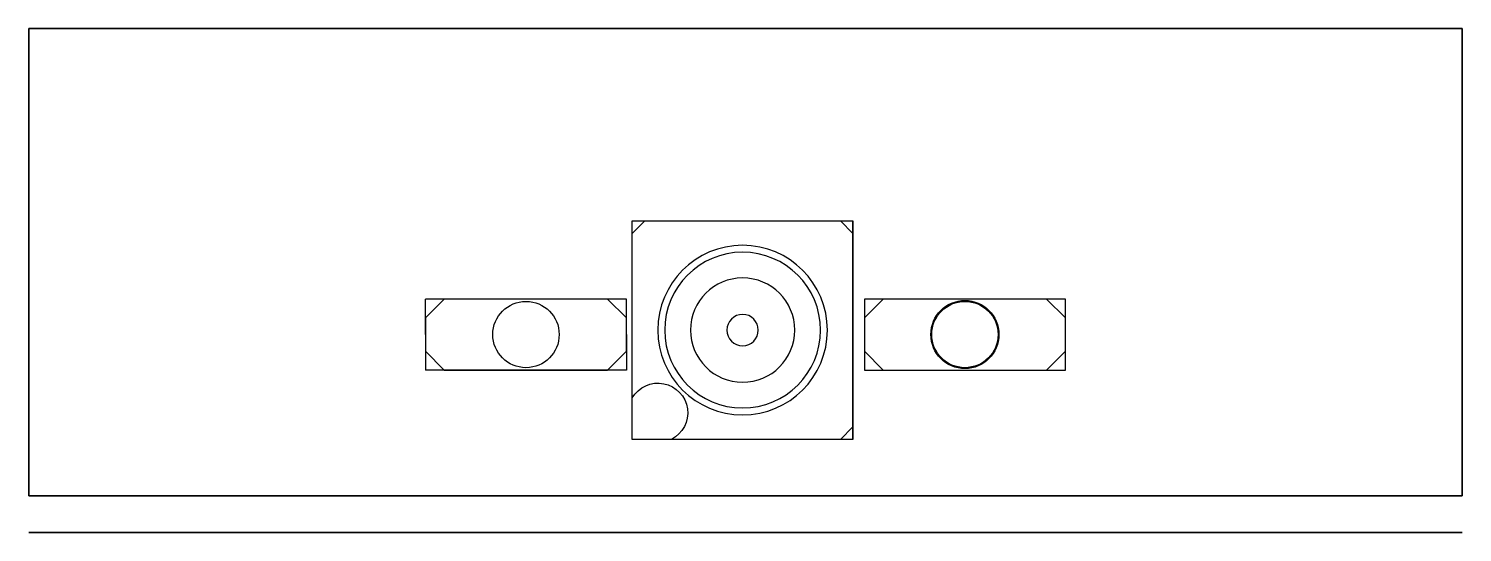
# Model space of a CAD drawing. Header units: centimetres. Extents: x -2 to 9.4, y -0.3 to 3.7.
import ezdxf

# ---------------------------------------------------------------- set-up
doc = ezdxf.new("R2010")
doc.units = ezdxf.units.CM
doc.header["$MEASUREMENT"] = 0
for name, color, linetype in [('Filter v1_Sketch1', 7, 'Continuous'), ('Filter v1_Sketch11', 7, 'Continuous'), ('Filter v1_Sketch12', 7, 'Continuous'), ('Filter v1_Sketch14', 7, 'Continuous'), ('Filter v1_Sketch2', 7, 'Continuous'), ('Filter v1_Sketch23', 7, 'Continuous'), ('Filter v1_Sketch24', 7, 'Continuous'), ('Filter v1_Sketch3', 7, 'Continuous'), ('Filter v1_Sketch5', 7, 'Continuous'), ('Filter v1_Sketch6', 7, 'Continuous'), ('Filter v1_Sketch7', 7, 'Continuous'), ('Filter v1_Sketch8', 7, 'Continuous'), ('Filter v1_Sketch9', 7, 'Continuous')]:
    doc.layers.add(name, color=color, linetype=linetype)

msp = doc.modelspace()

# ---------------------------------------------------------------- linework, layer by layer
at = {"layer": 'Filter v1_Sketch1'}
for p, q in [((-2, 0, 8.014), (-2, 0, 2)), ((-2, 0, 2), (9.41, 0, 2)), ((9.41, 0, 8.014), (-2, 0, 8.014)), ((9.41, 0, 2), (9.41, 0, 8.014))]:
    msp.add_line(p, q, dxfattribs=at)
msp.add_point((0, 0), dxfattribs=at)
at = {"layer": 'Filter v1_Sketch11', "extrusion": (0, 0, -1)}
for radius in [0.415, 0.125]:
    msp.add_circle((-3.682, 1.32, -1.005), radius, dxfattribs=at)
at = {"layer": 'Filter v1_Sketch11'}
msp.add_point((0, 0, 1.005), dxfattribs=at)
at = {"layer": 'Filter v1_Sketch12'}
msp.add_circle((5.451, 1.285, 8.929), 0.271, dxfattribs=at)
msp.add_point((0, 0, 8.929), dxfattribs=at)
at = {"layer": 'Filter v1_Sketch14'}
for p, q in [((2.804, 2.09, 1.5), (2.904, 2.19, 1.5)), ((2.904, 2.19, 1.5), (4.46, 2.19, 1.5)), ((4.46, 2.19, 1.5), (4.56, 2.09, 1.5)), ((2.804, 0.78, 1.5), (2.804, 2.09, 1.5)), ((4.56, 2.09, 1.5), (4.56, 0.55, 1.5)), ((4.56, 0.55, 1.5), (4.46, 0.45, 1.5)), ((4.46, 0.45, 1.5), (3.116, 0.45, 1.5))]:
    msp.add_line(p, q, dxfattribs=at)
at = {"layer": 'Filter v1_Sketch14', "extrusion": (0, 0, -1)}
msp.add_circle((-3.682, 1.32, -1.5), 0.62, dxfattribs=at)
msp.add_arc((-3.008, 0.661, -1.5), 0.237, 30.3151, 242.9109, dxfattribs=at)
at = {"layer": 'Filter v1_Sketch14'}
msp.add_point((0, 0, 1.5), dxfattribs=at)
at = {"layer": 'Filter v1_Sketch2'}
for p, q in [((-2, 0, 2), (-2, 0, 8.014)), ((9.41, 0, 8.014), (-2, 0, 8.014)), ((-2, 0, 8.014), (9.41, 0, 8.014)), ((9.41, 0, 2), (-2, 0, 2)), ((-2, 0, 8.014), (-2, 0, 2)), ((-2, 0, 2), (9.41, 0, 2)), ((9.41, 0, 8.014), (9.41, 0, 2)), ((9.41, 0, 2), (9.41, 0, 8.014))]:
    msp.add_line(p, q, dxfattribs=at)
msp.add_point((0, 0), dxfattribs=at)
at = {"layer": 'Filter v1_Sketch23'}
for p, q in [((-2, -0.29, 7.964), (-2, -0.29, 2.05)), ((9.36, -0.29, 8.014), (-1.95, -0.29, 8.014)), ((-1.95, -0.29, 2), (9.36, -0.29, 2)), ((-0.708, -0.29, 3.595), (-0.51, -0.29, 3.948)), ((-0.502, -0.29, 3.248), (-0.708, -0.29, 3.595)), ((-0.502, -0.29, 6.766), (-0.708, -0.29, 6.419)), ((-0.708, -0.29, 6.419), (-0.51, -0.29, 6.066)), ((-0.51, -0.29, 3.948), (-0.106, -0.29, 3.952)), ((-0.51, -0.29, 6.066), (-0.106, -0.29, 6.062)), ((-0.098, -0.29, 6.762), (-0.502, -0.29, 6.766)), ((-0.098, -0.29, 3.252), (-0.502, -0.29, 3.248)), ((-0.106, -0.29, 6.062), (0.1, -0.29, 6.409)), ((-0.106, -0.29, 3.952), (0.1, -0.29, 3.605)), ((0.1, -0.29, 6.409), (-0.098, -0.29, 6.762)), ((0.1, -0.29, 3.605), (-0.098, -0.29, 3.252)), ((0.694, -0.29, 6.658), (0.611, -0.29, 6.262)), ((0.611, -0.29, 3.752), (0.913, -0.29, 4.021)), ((0.694, -0.29, 3.356), (0.611, -0.29, 3.752)), ((0.611, -0.29, 6.262), (0.913, -0.29, 5.993)), ((1.078, -0.29, 6.785), (0.694, -0.29, 6.658)), ((1.078, -0.29, 3.229), (0.694, -0.29, 3.356)), ((0.913, -0.29, 5.993), (1.297, -0.29, 6.12)), ((0.913, -0.29, 4.021), (1.297, -0.29, 3.894)), ((1.379, -0.29, 3.498), (1.078, -0.29, 3.229)), ((1.379, -0.29, 6.516), (1.078, -0.29, 6.785)), ((1.297, -0.29, 3.894), (1.379, -0.29, 3.498)), ((1.297, -0.29, 6.12), (1.379, -0.29, 6.516)), ((1.924, -0.29, 6.295), (2.22, -0.29, 6.02)), ((1.924, -0.29, 3.719), (2.22, -0.29, 3.994)), ((2.014, -0.29, 3.325), (1.924, -0.29, 3.719)), ((2.014, -0.29, 6.689), (1.924, -0.29, 6.295)), ((2.4, -0.29, 6.808), (2.014, -0.29, 6.689)), ((2.4, -0.29, 3.206), (2.014, -0.29, 3.325)), ((2.22, -0.29, 3.994), (2.606, -0.29, 3.875)), ((2.22, -0.29, 6.02), (2.606, -0.29, 6.139)), ((2.696, -0.29, 3.481), (2.4, -0.29, 3.206)), ((2.696, -0.29, 6.533), (2.4, -0.29, 6.808)), ((2.606, -0.29, 3.875), (2.696, -0.29, 3.481)), ((2.606, -0.29, 6.139), (2.696, -0.29, 6.533)), ((4.804, -0.29, 3.875), (4.714, -0.29, 3.481)), ((4.714, -0.29, 6.533), (5.01, -0.29, 6.808)), ((4.804, -0.29, 6.139), (4.714, -0.29, 6.533)), ((4.714, -0.29, 3.481), (5.01, -0.29, 3.206)), ((5.19, -0.29, 3.994), (4.804, -0.29, 3.875)), ((5.19, -0.29, 6.02), (4.804, -0.29, 6.139)), ((5.01, -0.29, 3.206), (5.396, -0.29, 3.325)), ((5.01, -0.29, 6.808), (5.396, -0.29, 6.689)), ((5.486, -0.29, 6.295), (5.19, -0.29, 6.02)), ((5.486, -0.29, 3.719), (5.19, -0.29, 3.994)), ((5.396, -0.29, 6.689), (5.486, -0.29, 6.295)), ((5.396, -0.29, 3.325), (5.486, -0.29, 3.719)), ((6.113, -0.29, 3.894), (6.031, -0.29, 3.498)), ((6.031, -0.29, 3.498), (6.332, -0.29, 3.229)), ((6.113, -0.29, 6.12), (6.031, -0.29, 6.516)), ((6.031, -0.29, 6.516), (6.332, -0.29, 6.785)), ((6.497, -0.29, 4.021), (6.113, -0.29, 3.894)), ((6.497, -0.29, 5.993), (6.113, -0.29, 6.12)), ((6.332, -0.29, 3.229), (6.716, -0.29, 3.356)), ((6.332, -0.29, 6.785), (6.716, -0.29, 6.658)), ((6.799, -0.29, 3.752), (6.497, -0.29, 4.021)), ((6.799, -0.29, 6.262), (6.497, -0.29, 5.993)), ((6.716, -0.29, 6.658), (6.799, -0.29, 6.262)), ((6.716, -0.29, 3.356), (6.799, -0.29, 3.752)), ((7.31, -0.29, 3.605), (7.508, -0.29, 3.252)), ((7.516, -0.29, 6.062), (7.31, -0.29, 6.409)), ((7.516, -0.29, 3.952), (7.31, -0.29, 3.605)), ((7.31, -0.29, 6.409), (7.508, -0.29, 6.762)), ((7.311, -0.29, 4.898), (7.6, -0.29, 4.615)), ((7.411, -0.29, 5.289), (7.311, -0.29, 4.898)), ((7.8, -0.29, 5.399), (7.411, -0.29, 5.289)), ((7.508, -0.29, 3.252), (7.912, -0.29, 3.248)), ((7.508, -0.29, 6.762), (7.912, -0.29, 6.766)), ((7.92, -0.29, 6.066), (7.516, -0.29, 6.062)), ((7.92, -0.29, 3.948), (7.516, -0.29, 3.952)), ((7.6, -0.29, 4.615), (7.989, -0.29, 4.725)), ((8.089, -0.29, 5.116), (7.8, -0.29, 5.399)), ((7.912, -0.29, 3.248), (8.118, -0.29, 3.595)), ((7.912, -0.29, 6.766), (8.118, -0.29, 6.419)), ((8.118, -0.29, 6.419), (7.92, -0.29, 6.066)), ((8.118, -0.29, 3.595), (7.92, -0.29, 3.948)), ((7.989, -0.29, 4.725), (8.089, -0.29, 5.116)), ((9.41, -0.29, 2.05), (9.41, -0.29, 7.964))]:
    msp.add_line(p, q, dxfattribs=at)
at = {"layer": 'Filter v1_Sketch23', "extrusion": (0, -1, 0)}
for centre, radius in [((-1.69, 6.914, 0.29), 0.277), ((-1.69, 5.914, 0.29), 0.277), ((-1.69, 4.1, 0.29), 0.277), ((-1.69, 3.1, 0.29), 0.277), ((-1.11, 5.007, 0.29), 0.277), ((-0.79, 2.3, 0.29), 0.276), ((-0.79, 7.714, 0.29), 0.276), ((0.21, 7.714, 0.29), 0.277), ((0.21, 2.3, 0.29), 0.277), ((1.01, 2.8, 0.29), 0.277), ((1.01, 5.007, 0.29), 0.277), ((1.01, 7.214, 0.29), 0.277), ((1.728, 5.007, 0.29), 0.277), ((1.81, 7.714, 0.29), 0.276), ((1.81, 2.3, 0.29), 0.276), ((2.765, 5.007, 0.29), 0.277), ((3.7, 2.4, 0.29), 0.277), ((3.7, 3.1, 0.29), 0.276), ((3.7, 4.3, 0.29), 0.277), ((3.7, 7.614, 0.29), 0.277), ((3.7, 6.914, 0.29), 0.276), ((3.7, 5.714, 0.29), 0.277), ((4.645, 5.007, 0.29), 0.277), ((5.6, 2.3, 0.29), 0.276), ((5.6, 7.714, 0.29), 0.276), ((5.682, 5.007, 0.29), 0.277), ((6.4, 2.8, 0.29), 0.277), ((6.4, 7.214, 0.29), 0.277), ((6.4, 5.007, 0.29), 0.277), ((7.2, 2.3, 0.29), 0.277), ((7.2, 7.714, 0.29), 0.277), ((8.2, 2.3, 0.29), 0.276), ((8.2, 7.714, 0.29), 0.276), ((8.52, 5.007, 0.29), 0.277), ((9.1, 4.1, 0.29), 0.277), ((9.1, 3.1, 0.29), 0.277), ((9.1, 6.914, 0.29), 0.277), ((9.1, 5.914, 0.29), 0.277)]:
    msp.add_circle(centre, radius, dxfattribs=at)
for centre, start, end in [((-1.95, 2.05, 0.29), 180, 270), ((-1.95, 7.964, 0.29), 90, 180), ((9.36, 2.05, 0.29), 270, 0), ((9.36, 7.964, 0.29), 0, 90)]:
    msp.add_arc(centre, 0.05, start, end, dxfattribs=at)
at = {"layer": 'Filter v1_Sketch23'}
for p in [(0, -0.29), (5.1, -0.29, 3.6), (6.415, -0.29, 3.625), (7.7, -0.29, 5.007), (7.714, -0.29, 3.6)]:
    msp.add_point(p, dxfattribs=at)
at = {"layer": 'Filter v1_Sketch24', "extrusion": (0, -1, 0)}
for centre, radius in [((1.005, 7.707, 0.29), 0.224), ((3.005, 2.707, 0.29), 0.281), ((4.405, 2.707, 0.29), 0.296), ((5.605, 7.107, 0.29), 0.316)]:
    msp.add_circle(centre, radius, dxfattribs=at)
at = {"layer": 'Filter v1_Sketch24'}
msp.add_point((3.705, -0.29, 5.007), dxfattribs=at)
at = {"layer": 'Filter v1_Sketch3'}
for p, q in [((-2, 3.72, 2), (9.41, 3.72, 2)), ((-2, 0, 2), (-2, 3.72, 2)), ((9.41, 3.72, 2), (9.41, 0, 2)), ((2.804, 0.45, 2), (2.804, 2.19, 2)), ((2.804, 2.19, 2), (4.56, 2.19, 2)), ((4.56, 0.45, 2), (4.56, 2.19, 2)), ((4.56, 0.45, 2), (2.804, 0.45, 2))]:
    msp.add_line(p, q, dxfattribs=at)
msp.add_point((0, 0, 2), dxfattribs=at)
at = {"layer": 'Filter v1_Sketch5'}
for p, q in [((2.804, 0.45, 1.5), (2.804, 2.19, 1.5)), ((2.804, 2.19, 1.5), (4.56, 2.19, 1.5)), ((4.56, 2.19, 1.5), (4.56, 0.45, 1.5)), ((4.56, 0.45, 1.5), (2.804, 0.45, 1.5))]:
    msp.add_line(p, q, dxfattribs=at)
at = {"layer": 'Filter v1_Sketch5', "extrusion": (0, 0, -1)}
msp.add_circle((-3.682, 1.32, -1.5), 0.62, dxfattribs=at)
at = {"layer": 'Filter v1_Sketch5'}
msp.add_point((0, 0, 1.5), dxfattribs=at)
at = {"layer": 'Filter v1_Sketch6'}
for p, q in [((9.41, 3.72, 8.014), (-2, 3.72, 8.014)), ((-2, 3.72, 8.014), (-2, 0, 8.014)), ((9.41, 0, 8.014), (9.41, 3.72, 8.014)), ((1.158, 1.285, 8.014), (1.158, 1.567, 8.014)), ((2.758, 1.567, 8.014), (1.158, 1.567, 8.014)), ((2.758, 1.285, 8.014), (2.758, 1.567, 8.014)), ((6.251, 1.567, 8.014), (4.651, 1.567, 8.014)), ((4.651, 1.567, 8.014), (4.651, 1.285, 8.014)), ((6.251, 1.285, 8.014), (6.251, 1.567, 8.014)), ((1.158, 1.285, 8.014), (1.158, 1.002, 8.014)), ((2.758, 1.285, 8.014), (2.758, 1.002, 8.014)), ((4.651, 1.285, 8.014), (4.651, 1.002, 8.014)), ((6.251, 1.002, 8.014), (6.251, 1.285, 8.014)), ((2.758, 1.002, 8.014), (1.158, 1.002, 8.014)), ((4.651, 1.002, 8.014), (6.251, 1.002, 8.014)), ((-2, 0, 8.014), (9.41, 0, 8.014))]:
    msp.add_line(p, q, dxfattribs=at)
msp.add_point((0, 0, 8.014), dxfattribs=at)
at = {"layer": 'Filter v1_Sketch7'}
for p, q in [((4.801, 1.567, 8.139), (4.651, 1.417, 8.139)), ((6.101, 1.567, 8.139), (4.801, 1.567, 8.139)), ((6.251, 1.417, 8.139), (6.101, 1.567, 8.139)), ((4.651, 1.417, 8.139), (4.651, 1.153, 8.139)), ((6.251, 1.153, 8.139), (6.251, 1.417, 8.139)), ((4.651, 1.153, 8.139), (4.801, 1.002, 8.139)), ((6.101, 1.002, 8.139), (6.251, 1.153, 8.139)), ((4.801, 1.002, 8.139), (6.101, 1.002, 8.139))]:
    msp.add_line(p, q, dxfattribs=at)
msp.add_circle((5.451, 1.285, 8.139), 0.264, dxfattribs=at)
msp.add_point((0, 0, 8.139), dxfattribs=at)
at = {"layer": 'Filter v1_Sketch8'}
for p, q in [((1.308, 1.567, 8.139), (1.158, 1.417, 8.139)), ((2.608, 1.567, 8.139), (1.308, 1.567, 8.139)), ((2.758, 1.417, 8.139), (2.608, 1.567, 8.139)), ((1.158, 1.417, 8.139), (1.158, 1.153, 8.139)), ((2.758, 1.153, 8.139), (2.758, 1.417, 8.139)), ((1.158, 1.153, 8.139), (1.308, 1.002, 8.139)), ((2.608, 1.002, 8.139), (2.758, 1.153, 8.139)), ((1.308, 1.002, 8.139), (2.608, 1.002, 8.139))]:
    msp.add_line(p, q, dxfattribs=at)
msp.add_circle((1.958, 1.285, 8.139), 0.264, dxfattribs=at)
msp.add_point((0, 0, 8.139), dxfattribs=at)
at = {"layer": 'Filter v1_Sketch9', "extrusion": (0, 0, -1)}
for radius in [0.675, 0.62]:
    msp.add_circle((-3.682, 1.32, -0.365), radius, dxfattribs=at)
at = {"layer": 'Filter v1_Sketch9'}
msp.add_point((0, 0, 0.365), dxfattribs=at)

doc.saveas('drawing.dxf')
